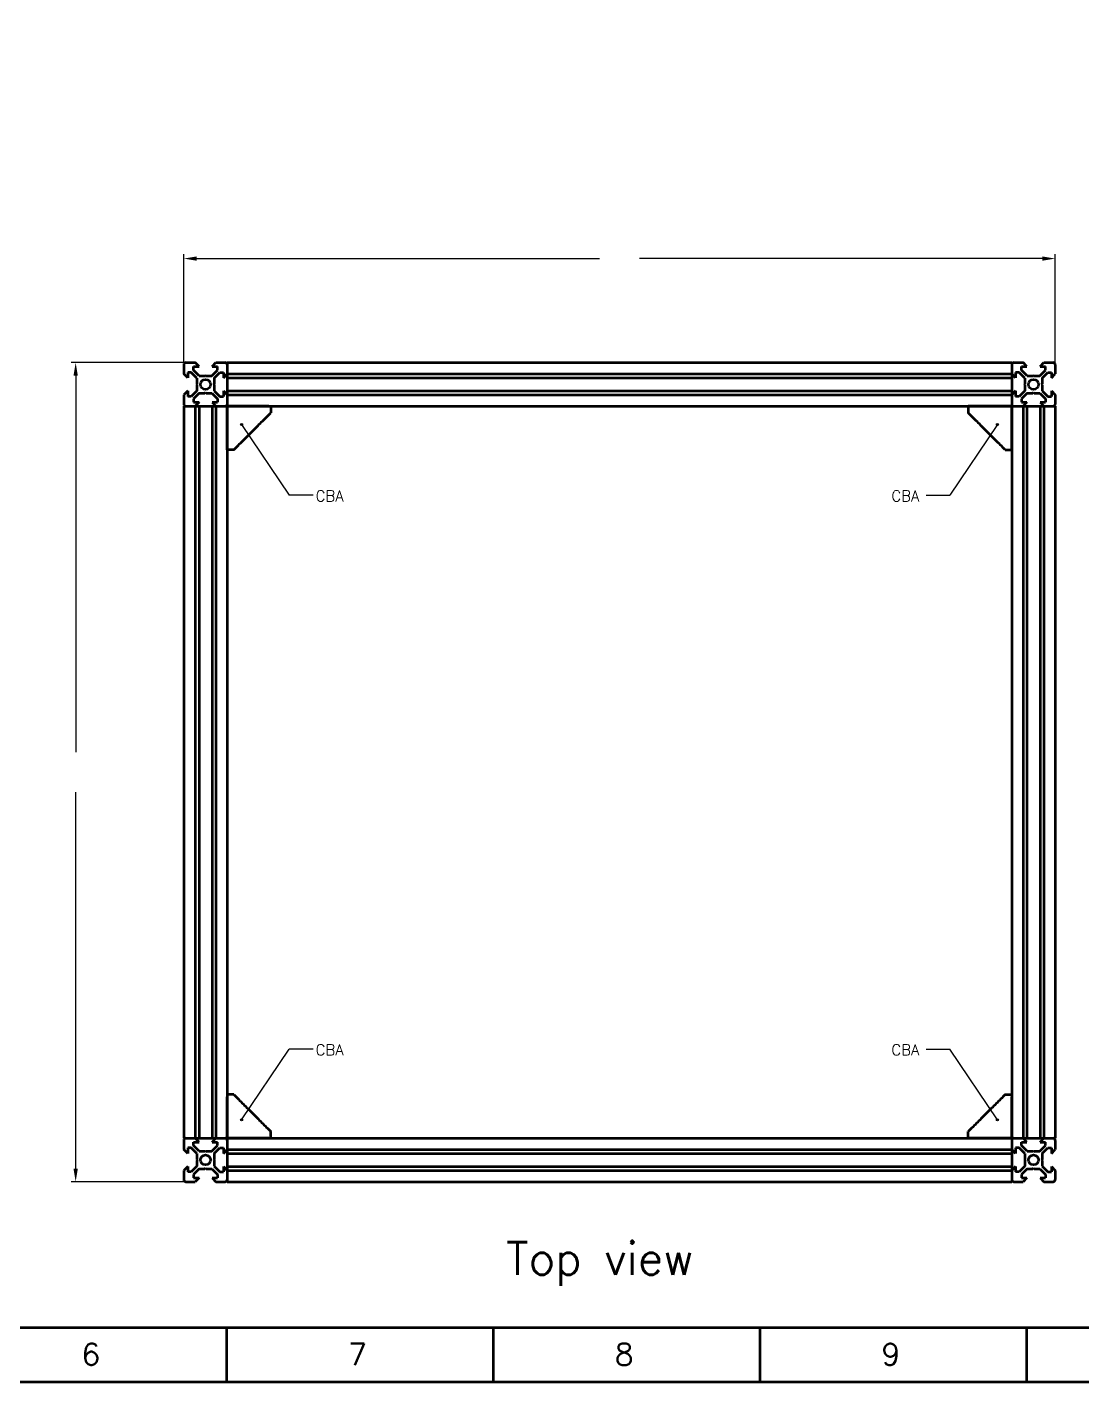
# Model space of a CAD drawing. Extents: x 20576 to 22412, y -9539 to -8232.
# Drawn here: x 21219 to 21703, y -9539 to -8917 of the extents above; entities that cross this region are included whole.
import ezdxf

# ---------------------------------------------------------------- set-up
doc = ezdxf.new("R2010")
doc.units = 0
doc.header["$PDMODE"] = 34
doc.layers.get('0').update_dxf_attribs({"lineweight": 0})
doc.layers.add('Cotas', color=90, linetype='Continuous')
doc.layers.add('Perfis e Cantoneiras', color=2, linetype='Continuous', lineweight=50)
doc.layers.add('Peças Usinadas', color=120, linetype='Continuous', lineweight=50)
doc.styles.get("Standard").update_dxf_attribs({"font": 'romans.shx'})
doc.dimstyles.get("Standard").update_dxf_attribs({"dimtxt": 6, "dimasz": 6, "dimexe": 2, "dimexo": 1, "dimgap": 1, "dimtad": 0, "dimtoh": 1, "dimcen": 0.09, "dimadec": 0, "dimazin": 0, "dimtfac": 1, "dimtdec": 4, "dimtofl": 0, "dimtmove": 0, "dimatfit": 3, "dimfxl": 1, "dimtolj": 1, "dimtzin": 0, "dimarcsym": 0})

# ---------------------------------------------------------------- blocks, each defined once
blk = doc.blocks.new('*D_l')
at = {"color": 0, "linetype": 'ByBlock', "lineweight": -2}
for p, q in [((21290.71, -9071.5), (21290.71, -9021.74)), ((21296.71, -9023.74), (21481.56, -9023.74)), ((21684.71, -9023.74), (21499.85, -9023.74)), ((21690.71, -9071.5), (21690.71, -9021.74))]:
    blk.add_line(p, q, dxfattribs=at)
for points in [[(21290.71, -9023.74), (21296.71, -9024.74), (21290.71, -9023.74), (21296.71, -9022.74)], [(21690.71, -9023.74), (21684.71, -9022.74), (21690.71, -9023.74), (21684.71, -9024.74)]]:
    blk.add_solid(points, dxfattribs=at)
at = {"layer": 'Defpoints', "color": 0, "linetype": 'ByBlock', "lineweight": 0}
for p in [(21290.71, -9023.74), (21690.71, -9023.74), (21290.71, -9072.5), (21690.71, -9072.5)]:
    blk.add_point(p, dxfattribs=at)
blk = doc.blocks.new('*D_m')
at = {"color": 0, "linetype": 'ByBlock', "lineweight": -2}
for p, q in [((21290.71, -9071.5), (21239.1, -9071.5)), ((21241.1, -9077.5), (21241.1, -9250.36)), ((21241.1, -9441.5), (21241.1, -9268.64)), ((21290.71, -9447.5), (21239.1, -9447.5))]:
    blk.add_line(p, q, dxfattribs=at)
for points in [[(21241.1, -9071.5), (21240.1, -9077.5), (21241.1, -9071.5), (21242.1, -9077.5)], [(21241.1, -9447.5), (21242.1, -9441.5), (21241.1, -9447.5), (21240.1, -9441.5)]]:
    blk.add_solid(points, dxfattribs=at)
at = {"layer": 'Defpoints', "color": 0, "linetype": 'ByBlock', "lineweight": 0}
for p in [(21241.1, -9071.5), (21291.71, -9071.5), (21241.1, -9447.5), (21291.71, -9447.5)]:
    blk.add_point(p, dxfattribs=at)

msp = doc.modelspace()

# ---------------------------------------------------------------- hatches: boundary and pattern name
at = {"layer": 'Cotas'}
h = msp.add_hatch(color=256, dxfattribs=at)
h.dxf.hatch_style = 1
h.paths.add_polyline_path([(21317.734, -9099.935, 0.2411741), (21317.545, -9099.565, 0.6113775), (21316.822, -9099.935, 1), (21317.734, -9099.935)])
h = msp.add_hatch(color=256, dxfattribs=at)
h.dxf.hatch_style = 1
h.paths.add_polyline_path([(21663.677, -9099.935, -0.2411741), (21663.866, -9099.565, -0.6113775), (21664.589, -9099.935, -1), (21663.677, -9099.935)])
h = msp.add_hatch(color=256, dxfattribs=at)
h.dxf.hatch_style = 1
h.paths.add_polyline_path([(21317.734, -9419.064, -0.2411741), (21317.545, -9419.434, -0.6113775), (21316.822, -9419.064, -1), (21317.734, -9419.064)])
h = msp.add_hatch(color=256, dxfattribs=at)
h.dxf.hatch_style = 1
h.paths.add_polyline_path([(21663.677, -9419.064, 0.2411741), (21663.866, -9419.434, 0.6113775), (21664.589, -9419.064, 1), (21663.677, -9419.064)])

# ---------------------------------------------------------------- linework, layer by layer
for p, q in [((21317.278, -9099.935), (21339.139, -9132.36)), ((21664.133, -9099.935), (21642.273, -9132.36)), ((21350.03, -9132.36), (21339.139, -9132.36)), ((21631.381, -9132.36), (21642.273, -9132.36)), ((21317.278, -9419.064), (21339.139, -9386.639)), ((21350.03, -9386.639), (21339.139, -9386.639)), ((21631.381, -9386.639), (21642.273, -9386.639)), ((21664.133, -9419.064), (21642.273, -9386.639))]:
    msp.add_line(p, q, dxfattribs=at)
for centre in [(21317.278, -9099.935), (21664.133, -9099.935), (21317.278, -9419.064), (21664.133, -9419.064)]:
    msp.add_circle(centre, 0.456, dxfattribs=at)
at = {"layer": 'Perfis e Cantoneiras'}
for p, q in [((21290.706, -9072.5), (21290.706, -9076.7)), ((21291.706, -9071.5), (21295.906, -9071.5)), ((21295.206, -9073.3), (21297.706, -9073.3)), ((21295.206, -9074.9), (21295.206, -9073.3)), ((21297.706, -9073.3), (21295.906, -9071.5)), ((21303.706, -9073.3), (21305.506, -9071.5)), ((21303.706, -9073.3), (21306.206, -9073.3)), ((21305.506, -9071.5), (21309.706, -9071.5)), ((21306.206, -9074.9), (21306.206, -9073.3)), ((21310.706, -9071.5), (21670.706, -9071.5)), ((21310.706, -9071.5), (21310.706, -9091.5)), ((21310.706, -9072.5), (21310.706, -9076.7)), ((21670.706, -9071.5), (21670.706, -9091.5)), ((21670.706, -9072.5), (21670.706, -9076.7)), ((21671.706, -9071.5), (21675.906, -9071.5)), ((21675.206, -9073.3), (21677.706, -9073.3)), ((21675.206, -9074.9), (21675.206, -9073.3)), ((21677.706, -9073.3), (21675.906, -9071.5)), ((21683.706, -9073.3), (21685.506, -9071.5)), ((21683.706, -9073.3), (21686.206, -9073.3)), ((21685.506, -9071.5), (21689.706, -9071.5)), ((21686.206, -9074.9), (21686.206, -9073.3)), ((21690.706, -9072.5), (21690.706, -9076.7)), ((21292.506, -9078.5), (21290.706, -9076.7)), ((21292.506, -9076), (21292.506, -9078.5)), ((21294.106, -9076), (21292.506, -9076)), ((21296.706, -9078.6), (21294.106, -9076)), ((21297.806, -9077.5), (21295.206, -9074.9)), ((21296.706, -9078.6), (21296.706, -9081.25)), ((21297.806, -9077.5), (21300.456, -9077.5)), ((21300.706, -9077.75), (21300.456, -9077.5)), ((21300.706, -9077.75), (21300.956, -9077.5)), ((21300.956, -9077.5), (21303.606, -9077.5)), ((21303.606, -9077.5), (21306.206, -9074.9)), ((21304.706, -9078.6), (21307.306, -9076)), ((21304.706, -9078.6), (21304.706, -9081.25)), ((21307.306, -9076), (21308.906, -9076)), ((21308.906, -9076), (21308.906, -9078.5)), ((21308.906, -9078.5), (21310.706, -9076.7)), ((21310.706, -9076.7), (21670.706, -9076.7)), ((21310.706, -9078.5), (21670.706, -9078.5)), ((21672.506, -9078.5), (21670.706, -9076.7)), ((21672.506, -9076), (21672.506, -9078.5)), ((21674.106, -9076), (21672.506, -9076)), ((21676.706, -9078.6), (21674.106, -9076)), ((21677.806, -9077.5), (21675.206, -9074.9)), ((21676.706, -9078.6), (21676.706, -9081.25)), ((21677.806, -9077.5), (21680.456, -9077.5)), ((21680.706, -9077.75), (21680.456, -9077.5)), ((21680.706, -9077.75), (21680.956, -9077.5)), ((21680.956, -9077.5), (21683.606, -9077.5)), ((21683.606, -9077.5), (21686.206, -9074.9)), ((21684.706, -9078.6), (21687.306, -9076)), ((21684.706, -9078.6), (21684.706, -9081.25)), ((21687.306, -9076), (21688.906, -9076)), ((21688.906, -9076), (21688.906, -9078.5)), ((21688.906, -9078.5), (21690.706, -9076.7)), ((21292.506, -9084.5), (21290.706, -9086.3)), ((21292.506, -9084.5), (21292.506, -9087)), ((21296.706, -9084.4), (21294.106, -9087)), ((21297.806, -9085.5), (21295.206, -9088.1)), ((21296.956, -9081.5), (21296.706, -9081.25)), ((21296.956, -9081.5), (21296.706, -9081.75)), ((21296.706, -9081.75), (21296.706, -9084.4)), ((21297.806, -9085.5), (21300.456, -9085.5)), ((21300.706, -9085.25), (21300.456, -9085.5)), ((21300.706, -9085.25), (21300.956, -9085.5)), ((21300.956, -9085.5), (21303.606, -9085.5)), ((21303.606, -9085.5), (21306.206, -9088.1)), ((21304.456, -9081.5), (21304.706, -9081.25)), ((21304.456, -9081.5), (21304.706, -9081.75)), ((21304.706, -9081.75), (21304.706, -9084.4)), ((21304.706, -9084.4), (21307.306, -9087)), ((21308.906, -9084.5), (21310.706, -9086.3)), ((21308.906, -9084.5), (21308.906, -9087)), ((21310.706, -9084.5), (21670.706, -9084.5)), ((21672.506, -9084.5), (21670.706, -9086.3)), ((21672.506, -9084.5), (21672.506, -9087)), ((21676.706, -9084.4), (21674.106, -9087)), ((21677.806, -9085.5), (21675.206, -9088.1)), ((21676.956, -9081.5), (21676.706, -9081.25)), ((21676.956, -9081.5), (21676.706, -9081.75)), ((21676.706, -9081.75), (21676.706, -9084.4)), ((21677.806, -9085.5), (21680.456, -9085.5)), ((21680.706, -9085.25), (21680.456, -9085.5)), ((21680.706, -9085.25), (21680.956, -9085.5)), ((21680.956, -9085.5), (21683.606, -9085.5)), ((21683.606, -9085.5), (21686.206, -9088.1)), ((21684.456, -9081.5), (21684.706, -9081.25)), ((21684.456, -9081.5), (21684.706, -9081.75)), ((21684.706, -9081.75), (21684.706, -9084.4)), ((21684.706, -9084.4), (21687.306, -9087)), ((21688.906, -9084.5), (21690.706, -9086.3)), ((21688.906, -9084.5), (21688.906, -9087)), ((21290.706, -9086.3), (21290.706, -9090.5)), ((21290.706, -9091.5), (21290.706, -9427.5)), ((21290.706, -9091.5), (21310.706, -9091.5)), ((21291.706, -9091.5), (21295.906, -9091.5)), ((21294.106, -9087), (21292.506, -9087)), ((21295.206, -9088.1), (21295.206, -9089.7)), ((21295.206, -9089.7), (21297.706, -9089.7)), ((21297.706, -9089.7), (21295.906, -9091.5)), ((21295.906, -9091.5), (21295.906, -9427.5)), ((21297.706, -9091.5), (21297.706, -9427.5)), ((21303.706, -9089.7), (21305.506, -9091.5)), ((21303.706, -9089.7), (21306.206, -9089.7)), ((21303.706, -9091.5), (21303.706, -9427.5)), ((21305.506, -9091.5), (21305.506, -9427.5)), ((21305.506, -9091.5), (21309.706, -9091.5)), ((21306.206, -9088.1), (21306.206, -9089.7)), ((21307.306, -9087), (21308.906, -9087)), ((21310.706, -9086.3), (21670.706, -9086.3)), ((21310.706, -9086.3), (21310.706, -9090.5)), ((21310.706, -9091.5), (21670.706, -9091.5)), ((21310.706, -9091.5), (21310.706, -9427.5)), ((21670.706, -9086.3), (21670.706, -9090.5)), ((21670.706, -9091.5), (21670.706, -9427.5)), ((21670.706, -9091.5), (21690.706, -9091.5)), ((21671.706, -9091.5), (21675.906, -9091.5)), ((21674.106, -9087), (21672.506, -9087)), ((21675.206, -9088.1), (21675.206, -9089.7)), ((21675.206, -9089.7), (21677.706, -9089.7)), ((21677.706, -9089.7), (21675.906, -9091.5)), ((21675.906, -9091.5), (21675.906, -9427.5)), ((21677.706, -9091.5), (21677.706, -9427.5)), ((21683.706, -9089.7), (21685.506, -9091.5)), ((21683.706, -9089.7), (21686.206, -9089.7)), ((21683.706, -9091.5), (21683.706, -9427.5)), ((21685.506, -9091.5), (21685.506, -9427.5)), ((21685.506, -9091.5), (21689.706, -9091.5)), ((21686.206, -9088.1), (21686.206, -9089.7)), ((21687.306, -9087), (21688.906, -9087)), ((21690.706, -9086.3), (21690.706, -9090.5)), ((21690.706, -9091.5), (21690.706, -9427.5)), ((21290.706, -9427.5), (21310.706, -9427.5)), ((21291.706, -9427.5), (21295.906, -9427.5)), ((21297.706, -9429.3), (21295.906, -9427.5)), ((21303.706, -9429.3), (21305.506, -9427.5)), ((21305.506, -9427.5), (21309.706, -9427.5)), ((21310.706, -9427.5), (21670.706, -9427.5)), ((21310.706, -9427.5), (21310.706, -9447.5)), ((21670.706, -9427.5), (21690.706, -9427.5)), ((21670.706, -9427.5), (21670.706, -9447.5)), ((21671.706, -9427.5), (21675.906, -9427.5)), ((21677.706, -9429.3), (21675.906, -9427.5)), ((21683.706, -9429.3), (21685.506, -9427.5)), ((21685.506, -9427.5), (21689.706, -9427.5)), ((21290.706, -9428.5), (21290.706, -9432.7)), ((21292.506, -9434.5), (21290.706, -9432.7)), ((21292.506, -9432), (21292.506, -9434.5)), ((21294.106, -9432), (21292.506, -9432)), ((21296.706, -9434.6), (21294.106, -9432)), ((21295.206, -9429.3), (21297.706, -9429.3)), ((21295.206, -9430.9), (21295.206, -9429.3)), ((21297.806, -9433.5), (21295.206, -9430.9)), ((21297.806, -9433.5), (21300.456, -9433.5)), ((21300.706, -9433.75), (21300.456, -9433.5)), ((21300.706, -9433.75), (21300.956, -9433.5)), ((21300.956, -9433.5), (21303.606, -9433.5)), ((21303.606, -9433.5), (21306.206, -9430.9)), ((21303.706, -9429.3), (21306.206, -9429.3)), ((21304.706, -9434.6), (21307.306, -9432)), ((21306.206, -9430.9), (21306.206, -9429.3)), ((21307.306, -9432), (21308.906, -9432)), ((21308.906, -9432), (21308.906, -9434.5)), ((21308.906, -9434.5), (21310.706, -9432.7)), ((21310.706, -9428.5), (21310.706, -9432.7)), ((21310.706, -9432.7), (21670.706, -9432.7)), ((21670.706, -9428.5), (21670.706, -9432.7)), ((21672.506, -9434.5), (21670.706, -9432.7)), ((21672.506, -9432), (21672.506, -9434.5)), ((21674.106, -9432), (21672.506, -9432)), ((21676.706, -9434.6), (21674.106, -9432)), ((21675.206, -9429.3), (21677.706, -9429.3)), ((21675.206, -9430.9), (21675.206, -9429.3)), ((21677.806, -9433.5), (21675.206, -9430.9)), ((21677.806, -9433.5), (21680.456, -9433.5)), ((21680.706, -9433.75), (21680.456, -9433.5)), ((21680.706, -9433.75), (21680.956, -9433.5)), ((21680.956, -9433.5), (21683.606, -9433.5)), ((21683.606, -9433.5), (21686.206, -9430.9)), ((21683.706, -9429.3), (21686.206, -9429.3)), ((21684.706, -9434.6), (21687.306, -9432)), ((21686.206, -9430.9), (21686.206, -9429.3)), ((21687.306, -9432), (21688.906, -9432)), ((21688.906, -9432), (21688.906, -9434.5)), ((21688.906, -9434.5), (21690.706, -9432.7)), ((21690.706, -9428.5), (21690.706, -9432.7)), ((21296.706, -9440.4), (21294.106, -9443)), ((21296.706, -9434.6), (21296.706, -9437.25)), ((21296.956, -9437.5), (21296.706, -9437.25)), ((21296.956, -9437.5), (21296.706, -9437.75)), ((21296.706, -9437.75), (21296.706, -9440.4)), ((21304.456, -9437.5), (21304.706, -9437.25)), ((21304.456, -9437.5), (21304.706, -9437.75)), ((21304.706, -9434.6), (21304.706, -9437.25)), ((21304.706, -9437.75), (21304.706, -9440.4)), ((21304.706, -9440.4), (21307.306, -9443)), ((21310.706, -9434.5), (21670.706, -9434.5)), ((21676.706, -9440.4), (21674.106, -9443)), ((21676.706, -9434.6), (21676.706, -9437.25)), ((21676.956, -9437.5), (21676.706, -9437.25)), ((21676.956, -9437.5), (21676.706, -9437.75)), ((21676.706, -9437.75), (21676.706, -9440.4)), ((21684.456, -9437.5), (21684.706, -9437.25)), ((21684.456, -9437.5), (21684.706, -9437.75)), ((21684.706, -9434.6), (21684.706, -9437.25)), ((21684.706, -9437.75), (21684.706, -9440.4)), ((21684.706, -9440.4), (21687.306, -9443)), ((21292.506, -9440.5), (21290.706, -9442.3)), ((21290.706, -9442.3), (21290.706, -9446.5)), ((21292.506, -9440.5), (21292.506, -9443)), ((21294.106, -9443), (21292.506, -9443)), ((21297.806, -9441.5), (21295.206, -9444.1)), ((21295.206, -9444.1), (21295.206, -9445.7)), ((21295.206, -9445.7), (21297.706, -9445.7)), ((21297.706, -9445.7), (21295.906, -9447.5)), ((21297.806, -9441.5), (21300.456, -9441.5)), ((21300.706, -9441.25), (21300.456, -9441.5)), ((21300.706, -9441.25), (21300.956, -9441.5)), ((21300.956, -9441.5), (21303.606, -9441.5)), ((21303.606, -9441.5), (21306.206, -9444.1)), ((21303.706, -9445.7), (21305.506, -9447.5)), ((21303.706, -9445.7), (21306.206, -9445.7)), ((21306.206, -9444.1), (21306.206, -9445.7)), ((21307.306, -9443), (21308.906, -9443)), ((21308.906, -9440.5), (21310.706, -9442.3)), ((21308.906, -9440.5), (21308.906, -9443)), ((21310.706, -9440.5), (21670.706, -9440.5)), ((21310.706, -9442.3), (21670.706, -9442.3)), ((21310.706, -9442.3), (21310.706, -9446.5)), ((21672.506, -9440.5), (21670.706, -9442.3)), ((21670.706, -9442.3), (21670.706, -9446.5)), ((21672.506, -9440.5), (21672.506, -9443)), ((21674.106, -9443), (21672.506, -9443)), ((21677.806, -9441.5), (21675.206, -9444.1)), ((21675.206, -9444.1), (21675.206, -9445.7)), ((21675.206, -9445.7), (21677.706, -9445.7)), ((21677.706, -9445.7), (21675.906, -9447.5)), ((21677.806, -9441.5), (21680.456, -9441.5)), ((21680.706, -9441.25), (21680.456, -9441.5)), ((21680.706, -9441.25), (21680.956, -9441.5)), ((21680.956, -9441.5), (21683.606, -9441.5)), ((21683.606, -9441.5), (21686.206, -9444.1)), ((21683.706, -9445.7), (21685.506, -9447.5)), ((21683.706, -9445.7), (21686.206, -9445.7)), ((21686.206, -9444.1), (21686.206, -9445.7)), ((21687.306, -9443), (21688.906, -9443)), ((21688.906, -9440.5), (21690.706, -9442.3)), ((21688.906, -9440.5), (21688.906, -9443)), ((21690.706, -9442.3), (21690.706, -9446.5)), ((21291.706, -9447.5), (21295.906, -9447.5)), ((21305.506, -9447.5), (21309.706, -9447.5)), ((21310.706, -9447.5), (21670.706, -9447.5)), ((21671.706, -9447.5), (21675.906, -9447.5)), ((21685.506, -9447.5), (21689.706, -9447.5))]:
    msp.add_line(p, q, dxfattribs=at)
at = {"layer": 'Perfis e Cantoneiras', "color": 30}
for p, q in [((21310.706, -9110.5), (21310.706, -9091.5)), ((21310.706, -9091.5), (21329.706, -9091.5)), ((21310.706, -9091.5), (21310.706, -9110.5)), ((21329.706, -9091.5), (21310.706, -9091.5)), ((21330.706, -9091.5), (21330.706, -9094.5)), ((21330.706, -9091.5), (21330.706, -9094.5)), ((21650.706, -9091.5), (21650.706, -9094.5)), ((21650.706, -9091.5), (21650.706, -9094.5)), ((21670.706, -9091.5), (21651.706, -9091.5)), ((21651.706, -9091.5), (21670.706, -9091.5)), ((21670.706, -9110.5), (21670.706, -9091.5)), ((21670.706, -9091.5), (21670.706, -9110.5)), ((21313.706, -9111.5), (21310.706, -9111.5)), ((21313.706, -9111.5), (21310.706, -9111.5)), ((21667.706, -9111.5), (21670.706, -9111.5)), ((21667.706, -9111.5), (21670.706, -9111.5)), ((21313.706, -9407.5), (21310.706, -9407.5)), ((21313.706, -9407.5), (21310.706, -9407.5)), ((21310.706, -9408.5), (21310.706, -9427.5)), ((21310.706, -9427.5), (21310.706, -9408.5)), ((21667.706, -9407.5), (21670.706, -9407.5)), ((21667.706, -9407.5), (21670.706, -9407.5)), ((21670.706, -9408.5), (21670.706, -9427.5)), ((21670.706, -9427.5), (21670.706, -9408.5)), ((21310.706, -9427.5), (21329.706, -9427.5)), ((21329.706, -9427.5), (21310.706, -9427.5)), ((21330.706, -9427.5), (21330.706, -9424.5)), ((21330.706, -9427.5), (21330.706, -9424.5)), ((21650.706, -9427.5), (21650.706, -9424.5)), ((21650.706, -9427.5), (21650.706, -9424.5)), ((21670.706, -9427.5), (21651.706, -9427.5)), ((21651.706, -9427.5), (21670.706, -9427.5))]:
    msp.add_line(p, q, dxfattribs=at)
at = {"layer": 'Perfis e Cantoneiras'}
for centre in [(21300.706, -9081.5), (21680.706, -9081.5), (21300.706, -9437.5), (21680.706, -9437.5)]:
    msp.add_circle(centre, 2.3, dxfattribs=at)
for centre, start, end in [((21291.706, -9072.5), 90, 180), ((21309.706, -9072.5), 360, 90), ((21671.706, -9072.5), 90, 180), ((21689.706, -9072.5), 360, 90), ((21291.706, -9090.5), 180, 270), ((21309.706, -9090.5), 270, 360), ((21671.706, -9090.5), 180, 270), ((21689.706, -9090.5), 270, 360), ((21291.706, -9428.5), 90, 180), ((21309.706, -9428.5), 360, 90), ((21671.706, -9428.5), 90, 180), ((21689.706, -9428.5), 360, 90), ((21291.706, -9446.5), 180, 270), ((21309.706, -9446.5), 270, 360), ((21671.706, -9446.5), 180, 270), ((21689.706, -9446.5), 270, 360)]:
    msp.add_arc(centre, 1, start, end, dxfattribs=at)
at = {"layer": 'Perfis e Cantoneiras', "color": 30}
for points, degree in [([(21329.706, -9091.5), (21329.876, -9091.5), (21330.037, -9091.5), (21330.142, -9091.5), (21330.238, -9091.5), (21330.332, -9091.5), (21330.413, -9091.5), (21330.451, -9091.5), (21330.488, -9091.5), (21330.521, -9091.5), (21330.553, -9091.5), (21330.58, -9091.5), (21330.607, -9091.5), (21330.629, -9091.5), (21330.65, -9091.5), (21330.666, -9091.5), (21330.681, -9091.5), (21330.691, -9091.5), (21330.7, -9091.5), (21330.703, -9091.5), (21330.706, -9091.5)], 2), ([(21329.901, -9091.5), (21329.998, -9091.5), (21330.089, -9091.5)], 2), ([(21330.089, -9091.5), (21330.18, -9091.5), (21330.262, -9091.5)], 2), ([(21330.262, -9091.5), (21330.344, -9091.5), (21330.413, -9091.5)], 2), ([(21330.413, -9091.5), (21330.483, -9091.5), (21330.538, -9091.5)], 2), ([(21330.538, -9091.5), (21330.592, -9091.5), (21330.63, -9091.5)], 2), ([(21330.63, -9091.5), (21330.668, -9091.5), (21330.687, -9091.5)], 2), ([(21330.687, -9091.5), (21330.706, -9091.5), (21330.706, -9091.5)], 2), ([(21650.725, -9091.5), (21650.706, -9091.5), (21650.706, -9091.5)], 2), ([(21651.706, -9091.5), (21651.536, -9091.5), (21651.375, -9091.5), (21651.27, -9091.5), (21651.174, -9091.5), (21651.08, -9091.5), (21650.999, -9091.5), (21650.961, -9091.5), (21650.924, -9091.5), (21650.891, -9091.5), (21650.859, -9091.5), (21650.832, -9091.5), (21650.805, -9091.5), (21650.783, -9091.5), (21650.762, -9091.5), (21650.746, -9091.5), (21650.731, -9091.5), (21650.721, -9091.5), (21650.712, -9091.5), (21650.709, -9091.5), (21650.706, -9091.5)], 2), ([(21650.782, -9091.5), (21650.744, -9091.5), (21650.725, -9091.5)], 2), ([(21650.874, -9091.5), (21650.82, -9091.5), (21650.782, -9091.5)], 2), ([(21650.999, -9091.5), (21650.929, -9091.5), (21650.874, -9091.5)], 2), ([(21651.15, -9091.5), (21651.068, -9091.5), (21650.999, -9091.5)], 2), ([(21651.323, -9091.5), (21651.232, -9091.5), (21651.15, -9091.5)], 2), ([(21651.511, -9091.5), (21651.414, -9091.5), (21651.323, -9091.5)], 2), ([(21313.706, -9111.5), (21330.706, -9094.5)], 1), ([(21667.706, -9111.5), (21650.706, -9094.5)], 1), ([(21310.706, -9110.695), (21310.706, -9110.5)], 1), ([(21310.706, -9110.883), (21310.706, -9110.792), (21310.706, -9110.695)], 2), ([(21670.706, -9110.695), (21670.706, -9110.5)], 1), ([(21670.706, -9110.883), (21670.706, -9110.792), (21670.706, -9110.695)], 2), ([(21310.706, -9111.056), (21310.706, -9110.974), (21310.706, -9110.883)], 2), ([(21310.706, -9111.207), (21310.706, -9111.137), (21310.706, -9111.056)], 2), ([(21310.706, -9111.331), (21310.706, -9111.277), (21310.706, -9111.207)], 2), ([(21310.706, -9111.424), (21310.706, -9111.386), (21310.706, -9111.331)], 2), ([(21310.706, -9111.481), (21310.706, -9111.462), (21310.706, -9111.424)], 2), ([(21310.706, -9111.5), (21310.706, -9111.5), (21310.706, -9111.481)], 2), ([(21670.706, -9111.056), (21670.706, -9110.974), (21670.706, -9110.883)], 2), ([(21670.706, -9111.207), (21670.706, -9111.137), (21670.706, -9111.056)], 2), ([(21670.706, -9111.331), (21670.706, -9111.277), (21670.706, -9111.207)], 2), ([(21670.706, -9111.424), (21670.706, -9111.386), (21670.706, -9111.331)], 2), ([(21670.706, -9111.481), (21670.706, -9111.462), (21670.706, -9111.424)], 2), ([(21670.706, -9111.5), (21670.706, -9111.5), (21670.706, -9111.481)], 2), ([(21310.706, -9407.5), (21310.706, -9407.5), (21310.706, -9407.519)], 2), ([(21310.706, -9407.519), (21310.706, -9407.538), (21310.706, -9407.576)], 2), ([(21310.706, -9407.576), (21310.706, -9407.614), (21310.706, -9407.669)], 2), ([(21310.706, -9407.669), (21310.706, -9407.723), (21310.706, -9407.793)], 2), ([(21310.706, -9407.793), (21310.706, -9407.863), (21310.706, -9407.944)], 2), ([(21310.706, -9407.944), (21310.706, -9408.026), (21310.706, -9408.117)], 2), ([(21310.706, -9408.117), (21310.706, -9408.208), (21310.706, -9408.305)], 2), ([(21310.706, -9408.305), (21310.706, -9408.5)], 1), ([(21313.706, -9407.5), (21330.706, -9424.5)], 1), ([(21667.706, -9407.5), (21650.706, -9424.5)], 1), ([(21670.706, -9407.5), (21670.706, -9407.5), (21670.706, -9407.519)], 2), ([(21670.706, -9407.519), (21670.706, -9407.538), (21670.706, -9407.576)], 2), ([(21670.706, -9407.576), (21670.706, -9407.614), (21670.706, -9407.669)], 2), ([(21670.706, -9407.669), (21670.706, -9407.723), (21670.706, -9407.793)], 2), ([(21670.706, -9407.793), (21670.706, -9407.863), (21670.706, -9407.944)], 2), ([(21670.706, -9407.944), (21670.706, -9408.026), (21670.706, -9408.117)], 2), ([(21670.706, -9408.117), (21670.706, -9408.208), (21670.706, -9408.305)], 2), ([(21670.706, -9408.305), (21670.706, -9408.5)], 1), ([(21329.706, -9427.5), (21329.876, -9427.5), (21330.037, -9427.5), (21330.142, -9427.5), (21330.238, -9427.5), (21330.332, -9427.5), (21330.413, -9427.5), (21330.451, -9427.5), (21330.488, -9427.5), (21330.521, -9427.5), (21330.553, -9427.5), (21330.58, -9427.5), (21330.607, -9427.5), (21330.629, -9427.5), (21330.65, -9427.5), (21330.666, -9427.5), (21330.681, -9427.5), (21330.691, -9427.5), (21330.7, -9427.5), (21330.703, -9427.5), (21330.706, -9427.5)], 2), ([(21329.901, -9427.5), (21329.998, -9427.5), (21330.089, -9427.5)], 2), ([(21330.089, -9427.5), (21330.18, -9427.5), (21330.262, -9427.5)], 2), ([(21330.262, -9427.5), (21330.344, -9427.5), (21330.413, -9427.5)], 2), ([(21330.413, -9427.5), (21330.483, -9427.5), (21330.538, -9427.5)], 2), ([(21330.538, -9427.5), (21330.592, -9427.5), (21330.63, -9427.5)], 2), ([(21330.63, -9427.5), (21330.668, -9427.5), (21330.687, -9427.5)], 2), ([(21330.687, -9427.5), (21330.706, -9427.5), (21330.706, -9427.5)], 2), ([(21650.725, -9427.5), (21650.706, -9427.5), (21650.706, -9427.5)], 2), ([(21651.706, -9427.5), (21651.536, -9427.5), (21651.375, -9427.5), (21651.27, -9427.5), (21651.174, -9427.5), (21651.08, -9427.5), (21650.999, -9427.5), (21650.961, -9427.5), (21650.924, -9427.5), (21650.891, -9427.5), (21650.859, -9427.5), (21650.832, -9427.5), (21650.805, -9427.5), (21650.783, -9427.5), (21650.762, -9427.5), (21650.746, -9427.5), (21650.731, -9427.5), (21650.721, -9427.5), (21650.712, -9427.5), (21650.709, -9427.5), (21650.706, -9427.5)], 2), ([(21650.782, -9427.5), (21650.744, -9427.5), (21650.725, -9427.5)], 2), ([(21650.874, -9427.5), (21650.82, -9427.5), (21650.782, -9427.5)], 2), ([(21650.999, -9427.5), (21650.929, -9427.5), (21650.874, -9427.5)], 2), ([(21651.15, -9427.5), (21651.068, -9427.5), (21650.999, -9427.5)], 2), ([(21651.323, -9427.5), (21651.232, -9427.5), (21651.15, -9427.5)], 2), ([(21651.511, -9427.5), (21651.414, -9427.5), (21651.323, -9427.5)], 2)]:
    msp.add_open_spline(points, degree=degree, dxfattribs=at)
for points in [[(21310.706, -9111.5), (21310.706, -9111.498), (21310.706, -9111.496), (21310.706, -9111.494), (21310.706, -9111.487), (21310.706, -9111.481), (21310.706, -9111.475), (21310.706, -9111.465), (21310.706, -9111.454), (21310.706, -9111.444), (21310.706, -9111.43), (21310.706, -9111.415), (21310.706, -9111.401), (21310.706, -9111.383), (21310.706, -9111.365), (21310.706, -9111.347), (21310.706, -9111.325), (21310.706, -9111.303), (21310.706, -9111.282), (21310.706, -9111.257), (21310.706, -9111.232), (21310.706, -9111.207), (21310.706, -9111.179), (21310.706, -9111.151), (21310.706, -9111.124), (21310.706, -9111.064), (21310.706, -9111.001), (21310.706, -9110.934), (21310.706, -9110.798), (21310.706, -9110.65), (21310.706, -9110.5)], [(21670.706, -9111.5), (21670.706, -9111.498), (21670.706, -9111.496), (21670.706, -9111.494), (21670.706, -9111.487), (21670.706, -9111.481), (21670.706, -9111.475), (21670.706, -9111.465), (21670.706, -9111.454), (21670.706, -9111.444), (21670.706, -9111.43), (21670.706, -9111.415), (21670.706, -9111.401), (21670.706, -9111.383), (21670.706, -9111.365), (21670.706, -9111.347), (21670.706, -9111.325), (21670.706, -9111.303), (21670.706, -9111.282), (21670.706, -9111.257), (21670.706, -9111.232), (21670.706, -9111.207), (21670.706, -9111.179), (21670.706, -9111.151), (21670.706, -9111.124), (21670.706, -9111.064), (21670.706, -9111.001), (21670.706, -9110.934), (21670.706, -9110.798), (21670.706, -9110.65), (21670.706, -9110.5)], [(21310.706, -9407.5), (21310.706, -9407.502), (21310.706, -9407.504), (21310.706, -9407.506), (21310.706, -9407.513), (21310.706, -9407.519), (21310.706, -9407.525), (21310.706, -9407.535), (21310.706, -9407.546), (21310.706, -9407.556), (21310.706, -9407.57), (21310.706, -9407.585), (21310.706, -9407.599), (21310.706, -9407.617), (21310.706, -9407.635), (21310.706, -9407.653), (21310.706, -9407.675), (21310.706, -9407.697), (21310.706, -9407.718), (21310.706, -9407.743), (21310.706, -9407.768), (21310.706, -9407.793), (21310.706, -9407.821), (21310.706, -9407.849), (21310.706, -9407.876), (21310.706, -9407.936), (21310.706, -9407.999), (21310.706, -9408.066), (21310.706, -9408.202), (21310.706, -9408.35), (21310.706, -9408.5)], [(21670.706, -9407.5), (21670.706, -9407.502), (21670.706, -9407.504), (21670.706, -9407.506), (21670.706, -9407.513), (21670.706, -9407.519), (21670.706, -9407.525), (21670.706, -9407.535), (21670.706, -9407.546), (21670.706, -9407.556), (21670.706, -9407.57), (21670.706, -9407.585), (21670.706, -9407.599), (21670.706, -9407.617), (21670.706, -9407.635), (21670.706, -9407.653), (21670.706, -9407.675), (21670.706, -9407.697), (21670.706, -9407.718), (21670.706, -9407.743), (21670.706, -9407.768), (21670.706, -9407.793), (21670.706, -9407.821), (21670.706, -9407.849), (21670.706, -9407.876), (21670.706, -9407.936), (21670.706, -9407.999), (21670.706, -9408.066), (21670.706, -9408.202), (21670.706, -9408.35), (21670.706, -9408.5)]]:
    msp.add_open_spline(points, degree=3, knots=[0, 0, 0, 0, 0.1122, 0.1122, 0.1122, 0.224399, 0.224399, 0.224399, 0.336599, 0.336599, 0.336599, 0.448799, 0.448799, 0.448799, 0.560999, 0.560999, 0.560999, 0.673198, 0.673198, 0.673198, 0.785398, 0.785398, 0.785398, 0.897598, 0.897598, 0.897598, 1.122, 1.122, 1.122, 1.5708, 1.5708, 1.5708, 1.5708], dxfattribs=at)
at = {"layer": 'Peças Usinadas'}
for p, q in [((21310.304, -9514.376), (21310.304, -9539.376)), ((21432.686, -9514.376), (21432.686, -9539.376)), ((21555.068, -9514.376), (21555.068, -9539.376)), ((21677.45, -9514.376), (21677.45, -9539.376))]:
    msp.add_line(p, q, dxfattribs=at)
at = {"layer": 'Peças Usinadas', "flags": 128}
for points in [[(20576.013, -9539.376), (22411.742, -9539.376), (22411.742, -8232.227), (20576.013, -8232.227)], [(20601.013, -9514.376), (22386.742, -9514.376), (22386.742, -8257.227), (20601.013, -8257.227)]]:
    msp.add_lwpolyline(points, close=True, dxfattribs=at)

# ---------------------------------------------------------------- texts
at = {"layer": 'Cotas'}
for s, height, p in [('CBA', 5, (21351.24, -9135.173)), ('CBA', 5, (21615.483, -9135.173)), ('CBA', 5, (21351.24, -9389.452)), ('CBA', 5, (21615.483, -9389.452)), ('6', 10, (21243.785, -9531.683)), ('7', 10, (21366.167, -9531.683)), ('8', 10, (21488.549, -9531.683)), ('9', 10, (21610.931, -9531.683))]:
    msp.add_text(s, height=height, dxfattribs=at).set_placement(p)
at = {"layer": 'Cotas', "color": 7}
msp.add_text('Top view', height=15, dxfattribs=at).set_placement((21438.703, -9490.201))

# ---------------------------------------------------------------- dimensions: what is measured, and where the dimension line sits
at = {"layer": 'Cotas'}
dim = msp.add_linear_dim(base=(21690.706, -9023.736), p1=(21290.706, -9072.5), p2=(21690.706, -9072.5), angle=0.00001, dimstyle='Standard', override={"dimpost": '<>'}, dxfattribs=at)
dim.commit()
dim.dimension.update_dxf_attribs({"geometry": '*D_l', "text_midpoint": (21490.706, -9023.736), "dimtype": 160})
dim = msp.add_linear_dim(base=(21241.101, -9071.5), p1=(21291.706, -9447.5), p2=(21291.706, -9071.5), angle=90, dimstyle='Standard', override={"dimpost": '<>'}, dxfattribs=at)
dim.commit()
dim.dimension.update_dxf_attribs({"geometry": '*D_m', "text_midpoint": (21241.101, -9259.5)})

doc.saveas('drawing.dxf')
